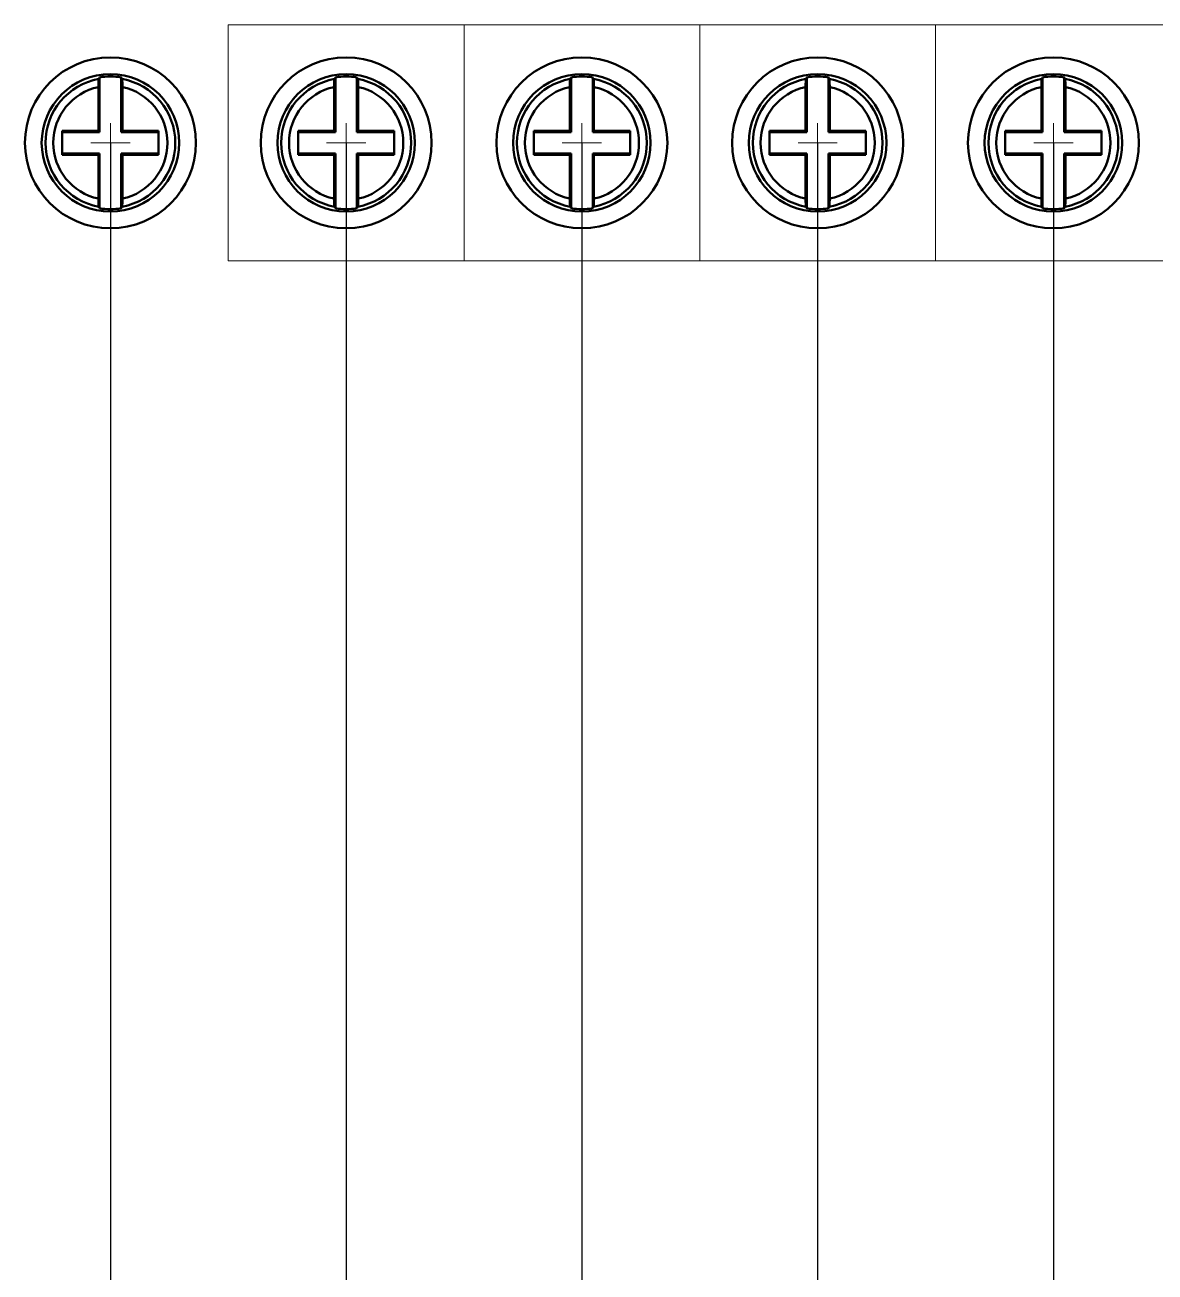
# Model space of a CAD drawing. Extents: x -1351 to 773, y -193 to 951.
# Drawn here: x 6.3 to 63.8, y -126.4 to -63 of the extents above; entities that cross this region are included whole.
import ezdxf

# ---------------------------------------------------------------- set-up
doc = ezdxf.new("R2010")
doc.units = 0
doc.header["$LTSCALE"] = 10
doc.header["$MEASUREMENT"] = 0
doc.layers.get('0').update_dxf_attribs({"linetype": 'CONTINUOUS'})
doc.layers.add('10000_FRONT', color=7, linetype='CONTINUOUS')
doc.layers.add('器件名称', color=7, linetype='CONTINUOUS')

msp = doc.modelspace()

# ---------------------------------------------------------------- linework, layer by layer
at = {"lineweight": 0}
for p, q in [((10.61, -68.976), (10.61, -67.976)), ((10.61, -67.976), (10.61, -69.976)), ((22.61, -68.976), (22.61, -67.976)), ((22.61, -67.976), (22.61, -69.976)), ((22.61, -68.976), (22.61, -67.976)), ((22.61, -67.976), (22.61, -69.976)), ((34.61, -68.976), (34.61, -67.976)), ((34.61, -67.976), (34.61, -69.976)), ((46.61, -68.976), (46.61, -67.976)), ((46.61, -67.976), (46.61, -69.976)), ((58.61, -68.976), (58.61, -67.976)), ((58.61, -67.976), (58.61, -69.976)), ((9.61, -68.976), (11.61, -68.976)), ((21.61, -68.976), (23.61, -68.976)), ((21.61, -68.976), (23.61, -68.976)), ((33.61, -68.976), (35.61, -68.976)), ((45.61, -68.976), (47.61, -68.976)), ((57.61, -68.976), (59.61, -68.976))]:
    msp.add_line(p, q, dxfattribs=at)
for points in [[(16.61, -74.976), (28.61, -74.976), (28.61, -62.976), (16.61, -62.976)], [(16.61, -74.976), (28.61, -74.976), (28.61, -62.976), (16.61, -62.976)], [(28.61, -74.976), (40.61, -74.976), (40.61, -62.976), (28.61, -62.976)], [(40.61, -74.976), (52.61, -74.976), (52.61, -62.976), (40.61, -62.976)], [(52.61, -74.976), (64.61, -74.976), (64.61, -62.976), (52.61, -62.976)]]:
    msp.add_lwpolyline(points, close=True, dxfattribs=at)
at = {"layer": '10000_FRONT', "color": 7, "linetype": 'Continuous', "lineweight": 50}
for p, q in [((9.998, -66.01), (9.997, -66.041)), ((9.999, -65.953), (9.998, -65.981)), ((9.998, -65.981), (9.998, -66.01)), ((10, -65.925), (9.999, -65.953)), ((10.001, -65.897), (10, -65.925)), ((10.002, -65.872), (10.001, -65.897)), ((10.003, -65.848), (10.002, -65.872)), ((10.004, -65.827), (10.003, -65.848)), ((10.005, -65.807), (10.004, -65.827)), ((10.007, -65.788), (10.005, -65.807)), ((10.008, -65.771), (10.007, -65.788)), ((10.009, -65.758), (10.008, -65.771)), ((10.011, -65.746), (10.009, -65.758)), ((10.013, -65.737), (10.011, -65.746)), ((10.014, -65.73), (10.013, -65.737)), ((10.016, -65.725), (10.014, -65.73)), ((10.022, -65.714), (10.016, -65.725)), ((10.028, -65.702), (10.022, -65.714)), ((10.034, -65.69), (10.028, -65.702)), ((10.041, -65.679), (10.034, -65.69)), ((10.047, -65.667), (10.041, -65.679)), ((10.053, -65.655), (10.047, -65.667)), ((10.06, -65.644), (10.053, -65.655)), ((10.06, -68.426), (10.06, -65.644)), ((11.16, -68.426), (11.16, -65.644)), ((11.166, -65.655), (11.16, -65.644)), ((11.172, -65.667), (11.166, -65.655)), ((11.178, -65.679), (11.172, -65.667)), ((11.185, -65.69), (11.178, -65.679)), ((11.191, -65.702), (11.185, -65.69)), ((11.197, -65.714), (11.191, -65.702)), ((11.203, -65.725), (11.197, -65.714)), ((11.205, -65.73), (11.203, -65.725)), ((11.207, -65.737), (11.205, -65.73)), ((11.208, -65.746), (11.207, -65.737)), ((11.21, -65.758), (11.208, -65.746)), ((11.211, -65.771), (11.21, -65.758)), ((11.213, -65.788), (11.211, -65.771)), ((11.214, -65.807), (11.213, -65.788)), ((11.215, -65.827), (11.214, -65.807)), ((11.216, -65.848), (11.215, -65.827)), ((11.218, -65.872), (11.216, -65.848)), ((11.219, -65.897), (11.218, -65.872)), ((11.22, -65.925), (11.219, -65.897)), ((11.22, -65.953), (11.22, -65.925)), ((11.221, -65.981), (11.22, -65.953)), ((11.221, -66.01), (11.221, -65.981)), ((11.222, -66.041), (11.221, -66.01)), ((21.998, -66.01), (21.997, -66.041)), ((21.998, -66.01), (21.997, -66.041)), ((21.999, -65.953), (21.998, -65.981)), ((21.999, -65.953), (21.998, -65.981)), ((21.998, -65.981), (21.998, -66.01)), ((21.998, -65.981), (21.998, -66.01)), ((22, -65.925), (21.999, -65.953)), ((22, -65.925), (21.999, -65.953)), ((22.001, -65.897), (22, -65.925)), ((22.001, -65.897), (22, -65.925)), ((22.002, -65.872), (22.001, -65.897)), ((22.002, -65.872), (22.001, -65.897)), ((22.003, -65.848), (22.002, -65.872)), ((22.003, -65.848), (22.002, -65.872)), ((22.004, -65.827), (22.003, -65.848)), ((22.004, -65.827), (22.003, -65.848)), ((22.005, -65.807), (22.004, -65.827)), ((22.005, -65.807), (22.004, -65.827)), ((22.007, -65.788), (22.005, -65.807)), ((22.007, -65.788), (22.005, -65.807)), ((22.008, -65.771), (22.007, -65.788)), ((22.008, -65.771), (22.007, -65.788)), ((22.009, -65.758), (22.008, -65.771)), ((22.009, -65.758), (22.008, -65.771)), ((22.011, -65.746), (22.009, -65.758)), ((22.011, -65.746), (22.009, -65.758)), ((22.013, -65.737), (22.011, -65.746)), ((22.013, -65.737), (22.011, -65.746)), ((22.014, -65.73), (22.013, -65.737)), ((22.014, -65.73), (22.013, -65.737)), ((22.016, -65.725), (22.014, -65.73)), ((22.016, -65.725), (22.014, -65.73)), ((22.022, -65.714), (22.016, -65.725)), ((22.022, -65.714), (22.016, -65.725)), ((22.028, -65.702), (22.022, -65.714)), ((22.028, -65.702), (22.022, -65.714)), ((22.034, -65.69), (22.028, -65.702)), ((22.034, -65.69), (22.028, -65.702)), ((22.041, -65.679), (22.034, -65.69)), ((22.041, -65.679), (22.034, -65.69)), ((22.047, -65.667), (22.041, -65.679)), ((22.047, -65.667), (22.041, -65.679)), ((22.053, -65.655), (22.047, -65.667)), ((22.053, -65.655), (22.047, -65.667)), ((22.06, -65.644), (22.053, -65.655)), ((22.06, -65.644), (22.053, -65.655)), ((22.06, -68.426), (22.06, -65.644)), ((22.06, -68.426), (22.06, -65.644)), ((23.16, -68.426), (23.16, -65.644)), ((23.166, -65.655), (23.16, -65.644)), ((23.16, -68.426), (23.16, -65.644)), ((23.166, -65.655), (23.16, -65.644)), ((23.172, -65.667), (23.166, -65.655)), ((23.172, -65.667), (23.166, -65.655)), ((23.178, -65.679), (23.172, -65.667)), ((23.178, -65.679), (23.172, -65.667)), ((23.185, -65.69), (23.178, -65.679)), ((23.185, -65.69), (23.178, -65.679)), ((23.191, -65.702), (23.185, -65.69)), ((23.191, -65.702), (23.185, -65.69)), ((23.197, -65.714), (23.191, -65.702)), ((23.197, -65.714), (23.191, -65.702)), ((23.203, -65.725), (23.197, -65.714)), ((23.203, -65.725), (23.197, -65.714)), ((23.205, -65.73), (23.203, -65.725)), ((23.205, -65.73), (23.203, -65.725)), ((23.207, -65.737), (23.205, -65.73)), ((23.207, -65.737), (23.205, -65.73)), ((23.208, -65.746), (23.207, -65.737)), ((23.208, -65.746), (23.207, -65.737)), ((23.21, -65.758), (23.208, -65.746)), ((23.21, -65.758), (23.208, -65.746)), ((23.211, -65.771), (23.21, -65.758)), ((23.211, -65.771), (23.21, -65.758)), ((23.213, -65.788), (23.211, -65.771)), ((23.213, -65.788), (23.211, -65.771)), ((23.214, -65.807), (23.213, -65.788)), ((23.214, -65.807), (23.213, -65.788)), ((23.215, -65.827), (23.214, -65.807)), ((23.215, -65.827), (23.214, -65.807)), ((23.216, -65.848), (23.215, -65.827)), ((23.216, -65.848), (23.215, -65.827)), ((23.218, -65.872), (23.216, -65.848)), ((23.218, -65.872), (23.216, -65.848)), ((23.219, -65.897), (23.218, -65.872)), ((23.219, -65.897), (23.218, -65.872)), ((23.22, -65.925), (23.219, -65.897)), ((23.22, -65.925), (23.219, -65.897)), ((23.22, -65.953), (23.22, -65.925)), ((23.22, -65.953), (23.22, -65.925)), ((23.221, -65.981), (23.22, -65.953)), ((23.221, -65.981), (23.22, -65.953)), ((23.221, -66.01), (23.221, -65.981)), ((23.221, -66.01), (23.221, -65.981)), ((23.222, -66.041), (23.221, -66.01)), ((23.222, -66.041), (23.221, -66.01)), ((33.998, -66.01), (33.997, -66.041)), ((33.999, -65.953), (33.998, -65.981)), ((33.998, -65.981), (33.998, -66.01)), ((34, -65.925), (33.999, -65.953)), ((34.001, -65.897), (34, -65.925)), ((34.002, -65.872), (34.001, -65.897)), ((34.003, -65.848), (34.002, -65.872)), ((34.004, -65.827), (34.003, -65.848)), ((34.005, -65.807), (34.004, -65.827)), ((34.007, -65.788), (34.005, -65.807)), ((34.008, -65.771), (34.007, -65.788)), ((34.009, -65.758), (34.008, -65.771)), ((34.011, -65.746), (34.009, -65.758)), ((34.013, -65.737), (34.011, -65.746)), ((34.014, -65.73), (34.013, -65.737)), ((34.016, -65.725), (34.014, -65.73)), ((34.022, -65.714), (34.016, -65.725)), ((34.028, -65.702), (34.022, -65.714)), ((34.034, -65.69), (34.028, -65.702)), ((34.041, -65.679), (34.034, -65.69)), ((34.047, -65.667), (34.041, -65.679)), ((34.053, -65.655), (34.047, -65.667)), ((34.06, -65.644), (34.053, -65.655)), ((34.06, -68.426), (34.06, -65.644)), ((35.16, -68.426), (35.16, -65.644)), ((35.166, -65.655), (35.16, -65.644)), ((35.172, -65.667), (35.166, -65.655)), ((35.178, -65.679), (35.172, -65.667)), ((35.185, -65.69), (35.178, -65.679)), ((35.191, -65.702), (35.185, -65.69)), ((35.197, -65.714), (35.191, -65.702)), ((35.203, -65.725), (35.197, -65.714)), ((35.205, -65.73), (35.203, -65.725)), ((35.207, -65.737), (35.205, -65.73)), ((35.208, -65.746), (35.207, -65.737)), ((35.21, -65.758), (35.208, -65.746)), ((35.211, -65.771), (35.21, -65.758)), ((35.213, -65.788), (35.211, -65.771)), ((35.214, -65.807), (35.213, -65.788)), ((35.215, -65.827), (35.214, -65.807)), ((35.216, -65.848), (35.215, -65.827)), ((35.218, -65.872), (35.216, -65.848)), ((35.219, -65.897), (35.218, -65.872)), ((35.22, -65.925), (35.219, -65.897)), ((35.22, -65.953), (35.22, -65.925)), ((35.221, -65.981), (35.22, -65.953)), ((35.221, -66.01), (35.221, -65.981)), ((35.222, -66.041), (35.221, -66.01)), ((45.998, -66.01), (45.997, -66.041)), ((45.999, -65.953), (45.998, -65.981)), ((45.998, -65.981), (45.998, -66.01)), ((46, -65.925), (45.999, -65.953)), ((46.001, -65.897), (46, -65.925)), ((46.002, -65.872), (46.001, -65.897)), ((46.003, -65.848), (46.002, -65.872)), ((46.004, -65.827), (46.003, -65.848)), ((46.005, -65.807), (46.004, -65.827)), ((46.007, -65.788), (46.005, -65.807)), ((46.008, -65.771), (46.007, -65.788)), ((46.009, -65.758), (46.008, -65.771)), ((46.011, -65.746), (46.009, -65.758)), ((46.013, -65.737), (46.011, -65.746)), ((46.014, -65.73), (46.013, -65.737)), ((46.016, -65.725), (46.014, -65.73)), ((46.022, -65.714), (46.016, -65.725)), ((46.028, -65.702), (46.022, -65.714)), ((46.034, -65.69), (46.028, -65.702)), ((46.041, -65.679), (46.034, -65.69)), ((46.047, -65.667), (46.041, -65.679)), ((46.053, -65.655), (46.047, -65.667)), ((46.06, -65.644), (46.053, -65.655)), ((46.06, -68.426), (46.06, -65.644)), ((47.16, -68.426), (47.16, -65.644)), ((47.166, -65.655), (47.16, -65.644)), ((47.172, -65.667), (47.166, -65.655)), ((47.178, -65.679), (47.172, -65.667)), ((47.185, -65.69), (47.178, -65.679)), ((47.191, -65.702), (47.185, -65.69)), ((47.197, -65.714), (47.191, -65.702)), ((47.203, -65.725), (47.197, -65.714)), ((47.205, -65.73), (47.203, -65.725)), ((47.207, -65.737), (47.205, -65.73)), ((47.208, -65.746), (47.207, -65.737)), ((47.21, -65.758), (47.208, -65.746)), ((47.211, -65.771), (47.21, -65.758)), ((47.213, -65.788), (47.211, -65.771)), ((47.214, -65.807), (47.213, -65.788)), ((47.215, -65.827), (47.214, -65.807)), ((47.216, -65.848), (47.215, -65.827)), ((47.218, -65.872), (47.216, -65.848)), ((47.219, -65.897), (47.218, -65.872)), ((47.22, -65.925), (47.219, -65.897)), ((47.22, -65.953), (47.22, -65.925)), ((47.221, -65.981), (47.22, -65.953)), ((47.221, -66.01), (47.221, -65.981)), ((47.222, -66.041), (47.221, -66.01)), ((57.998, -66.01), (57.997, -66.041)), ((57.999, -65.953), (57.998, -65.981)), ((57.998, -65.981), (57.998, -66.01)), ((58, -65.925), (57.999, -65.953)), ((58.001, -65.897), (58, -65.925)), ((58.002, -65.872), (58.001, -65.897)), ((58.003, -65.848), (58.002, -65.872)), ((58.004, -65.827), (58.003, -65.848)), ((58.005, -65.807), (58.004, -65.827)), ((58.007, -65.788), (58.005, -65.807)), ((58.008, -65.771), (58.007, -65.788)), ((58.009, -65.758), (58.008, -65.771)), ((58.011, -65.746), (58.009, -65.758)), ((58.013, -65.737), (58.011, -65.746)), ((58.014, -65.73), (58.013, -65.737)), ((58.016, -65.725), (58.014, -65.73)), ((58.022, -65.714), (58.016, -65.725)), ((58.028, -65.702), (58.022, -65.714)), ((58.034, -65.69), (58.028, -65.702)), ((58.041, -65.679), (58.034, -65.69)), ((58.047, -65.667), (58.041, -65.679)), ((58.053, -65.655), (58.047, -65.667)), ((58.06, -65.644), (58.053, -65.655)), ((58.06, -68.426), (58.06, -65.644)), ((59.16, -68.426), (59.16, -65.644)), ((59.166, -65.655), (59.16, -65.644)), ((59.172, -65.667), (59.166, -65.655)), ((59.178, -65.679), (59.172, -65.667)), ((59.185, -65.69), (59.178, -65.679)), ((59.191, -65.702), (59.185, -65.69)), ((59.197, -65.714), (59.191, -65.702)), ((59.203, -65.725), (59.197, -65.714)), ((59.205, -65.73), (59.203, -65.725)), ((59.207, -65.737), (59.205, -65.73)), ((59.208, -65.746), (59.207, -65.737)), ((59.21, -65.758), (59.208, -65.746)), ((59.211, -65.771), (59.21, -65.758)), ((59.213, -65.788), (59.211, -65.771)), ((59.214, -65.807), (59.213, -65.788)), ((59.215, -65.827), (59.214, -65.807)), ((59.216, -65.848), (59.215, -65.827)), ((59.218, -65.872), (59.216, -65.848)), ((59.219, -65.897), (59.218, -65.872)), ((59.22, -65.925), (59.219, -65.897)), ((59.22, -65.953), (59.22, -65.925)), ((59.221, -65.981), (59.22, -65.953)), ((59.221, -66.01), (59.221, -65.981)), ((59.222, -66.041), (59.221, -66.01)), ((9.997, -66.041), (9.997, -66.073)), ((9.997, -66.073), (9.997, -66.105)), ((9.997, -66.105), (9.997, -66.135)), ((9.997, -66.135), (9.997, -68.363)), ((11.222, -66.073), (11.222, -66.041)), ((11.222, -66.105), (11.222, -66.073)), ((11.222, -66.135), (11.222, -66.105)), ((11.222, -68.363), (11.222, -66.135)), ((21.997, -66.041), (21.997, -66.073)), ((21.997, -66.041), (21.997, -66.073)), ((21.997, -66.073), (21.997, -66.105)), ((21.997, -66.073), (21.997, -66.105)), ((21.997, -66.105), (21.997, -66.135)), ((21.997, -66.105), (21.997, -66.135)), ((21.997, -66.135), (21.997, -68.363)), ((21.997, -66.135), (21.997, -68.363)), ((23.222, -66.073), (23.222, -66.041)), ((23.222, -66.073), (23.222, -66.041)), ((23.222, -66.105), (23.222, -66.073)), ((23.222, -66.105), (23.222, -66.073)), ((23.222, -66.135), (23.222, -66.105)), ((23.222, -66.135), (23.222, -66.105)), ((23.222, -68.363), (23.222, -66.135)), ((23.222, -68.363), (23.222, -66.135)), ((33.997, -66.041), (33.997, -66.073)), ((33.997, -66.073), (33.997, -66.105)), ((33.997, -66.105), (33.997, -66.135)), ((33.997, -66.135), (33.997, -68.363)), ((35.222, -66.073), (35.222, -66.041)), ((35.222, -66.105), (35.222, -66.073)), ((35.222, -66.135), (35.222, -66.105)), ((35.222, -68.363), (35.222, -66.135)), ((45.997, -66.041), (45.997, -66.073)), ((45.997, -66.073), (45.997, -66.105)), ((45.997, -66.105), (45.997, -66.135)), ((45.997, -66.135), (45.997, -68.363)), ((47.222, -66.073), (47.222, -66.041)), ((47.222, -66.105), (47.222, -66.073)), ((47.222, -66.135), (47.222, -66.105)), ((47.222, -68.363), (47.222, -66.135)), ((57.997, -66.041), (57.997, -66.073)), ((57.997, -66.073), (57.997, -66.105)), ((57.997, -66.105), (57.997, -66.135)), ((57.997, -66.135), (57.997, -68.363)), ((59.222, -66.073), (59.222, -66.041)), ((59.222, -66.105), (59.222, -66.073)), ((59.222, -66.135), (59.222, -66.105)), ((59.222, -68.363), (59.222, -66.135)), ((9.997, -68.363), (8.16, -68.363)), ((8.16, -69.589), (8.16, -68.363)), ((10.06, -68.426), (8.16, -68.426)), ((9.997, -68.363), (10.06, -68.426)), ((11.16, -68.426), (11.222, -68.363)), ((13.06, -68.426), (11.16, -68.426)), ((13.06, -68.363), (11.222, -68.363)), ((13.06, -69.589), (13.06, -68.363)), ((21.997, -68.363), (20.16, -68.363)), ((20.16, -69.589), (20.16, -68.363)), ((21.997, -68.363), (20.16, -68.363)), ((20.16, -69.589), (20.16, -68.363)), ((22.06, -68.426), (20.16, -68.426)), ((22.06, -68.426), (20.16, -68.426)), ((21.997, -68.363), (22.06, -68.426)), ((21.997, -68.363), (22.06, -68.426)), ((23.16, -68.426), (23.222, -68.363)), ((23.16, -68.426), (23.222, -68.363)), ((25.06, -68.426), (23.16, -68.426)), ((25.06, -68.426), (23.16, -68.426)), ((25.06, -68.363), (23.222, -68.363)), ((25.06, -68.363), (23.222, -68.363)), ((25.06, -69.589), (25.06, -68.363)), ((25.06, -69.589), (25.06, -68.363)), ((33.997, -68.363), (32.16, -68.363)), ((32.16, -69.589), (32.16, -68.363)), ((34.06, -68.426), (32.16, -68.426)), ((33.997, -68.363), (34.06, -68.426)), ((35.16, -68.426), (35.222, -68.363)), ((37.06, -68.426), (35.16, -68.426)), ((37.06, -68.363), (35.222, -68.363)), ((37.06, -69.589), (37.06, -68.363)), ((45.997, -68.363), (44.16, -68.363)), ((44.16, -69.589), (44.16, -68.363)), ((46.06, -68.426), (44.16, -68.426)), ((45.997, -68.363), (46.06, -68.426)), ((47.16, -68.426), (47.222, -68.363)), ((49.06, -68.426), (47.16, -68.426)), ((49.06, -68.363), (47.222, -68.363)), ((49.06, -69.589), (49.06, -68.363)), ((57.997, -68.363), (56.16, -68.363)), ((56.16, -69.589), (56.16, -68.363)), ((58.06, -68.426), (56.16, -68.426)), ((57.997, -68.363), (58.06, -68.426)), ((59.16, -68.426), (59.222, -68.363)), ((61.06, -68.426), (59.16, -68.426)), ((61.06, -68.363), (59.222, -68.363)), ((61.06, -69.589), (61.06, -68.363)), ((10.06, -69.526), (8.16, -69.526)), ((8.16, -69.589), (9.997, -69.589)), ((10.06, -69.526), (9.997, -69.589)), ((9.997, -69.589), (9.997, -71.817)), ((10.06, -72.309), (10.06, -69.526)), ((11.222, -69.589), (11.16, -69.526)), ((13.06, -69.526), (11.16, -69.526)), ((11.16, -72.309), (11.16, -69.526)), ((11.222, -69.589), (13.06, -69.589)), ((11.222, -71.817), (11.222, -69.589)), ((22.06, -69.526), (20.16, -69.526)), ((22.06, -69.526), (20.16, -69.526)), ((20.16, -69.589), (21.997, -69.589)), ((20.16, -69.589), (21.997, -69.589)), ((22.06, -69.526), (21.997, -69.589)), ((22.06, -69.526), (21.997, -69.589)), ((21.997, -69.589), (21.997, -71.817)), ((21.997, -69.589), (21.997, -71.817)), ((22.06, -72.309), (22.06, -69.526)), ((22.06, -72.309), (22.06, -69.526)), ((23.222, -69.589), (23.16, -69.526)), ((25.06, -69.526), (23.16, -69.526)), ((23.16, -72.309), (23.16, -69.526)), ((23.222, -69.589), (23.16, -69.526)), ((25.06, -69.526), (23.16, -69.526)), ((23.16, -72.309), (23.16, -69.526)), ((23.222, -69.589), (25.06, -69.589)), ((23.222, -71.817), (23.222, -69.589)), ((23.222, -69.589), (25.06, -69.589)), ((23.222, -71.817), (23.222, -69.589)), ((34.06, -69.526), (32.16, -69.526)), ((32.16, -69.589), (33.997, -69.589)), ((34.06, -69.526), (33.997, -69.589)), ((33.997, -69.589), (33.997, -71.817)), ((34.06, -72.309), (34.06, -69.526)), ((35.222, -69.589), (35.16, -69.526)), ((37.06, -69.526), (35.16, -69.526)), ((35.16, -72.309), (35.16, -69.526)), ((35.222, -69.589), (37.06, -69.589)), ((35.222, -71.817), (35.222, -69.589)), ((46.06, -69.526), (44.16, -69.526)), ((44.16, -69.589), (45.997, -69.589)), ((46.06, -69.526), (45.997, -69.589)), ((45.997, -69.589), (45.997, -71.817)), ((46.06, -72.309), (46.06, -69.526)), ((47.222, -69.589), (47.16, -69.526)), ((49.06, -69.526), (47.16, -69.526)), ((47.16, -72.309), (47.16, -69.526)), ((47.222, -69.589), (49.06, -69.589)), ((47.222, -71.817), (47.222, -69.589)), ((58.06, -69.526), (56.16, -69.526)), ((56.16, -69.589), (57.997, -69.589)), ((58.06, -69.526), (57.997, -69.589)), ((57.997, -69.589), (57.997, -71.817)), ((58.06, -72.309), (58.06, -69.526)), ((59.222, -69.589), (59.16, -69.526)), ((61.06, -69.526), (59.16, -69.526)), ((59.16, -72.309), (59.16, -69.526)), ((59.222, -69.589), (61.06, -69.589)), ((59.222, -71.817), (59.222, -69.589)), ((9.997, -71.817), (9.997, -71.847)), ((9.997, -71.847), (9.997, -71.879)), ((9.997, -71.879), (9.997, -71.911)), ((9.997, -71.911), (9.998, -71.942)), ((9.998, -71.942), (9.998, -71.971)), ((9.998, -71.971), (9.999, -71.999)), ((9.999, -71.999), (10, -72.028)), ((10, -72.028), (10.001, -72.055)), ((10.001, -72.055), (10.002, -72.081)), ((10.002, -72.081), (10.003, -72.104)), ((10.003, -72.104), (10.004, -72.125)), ((10.004, -72.125), (10.005, -72.146)), ((10.005, -72.146), (10.007, -72.164)), ((10.007, -72.164), (10.008, -72.181)), ((10.008, -72.181), (10.009, -72.194)), ((10.009, -72.194), (10.011, -72.206)), ((10.011, -72.206), (10.013, -72.215)), ((10.013, -72.215), (10.014, -72.222)), ((10.014, -72.222), (10.016, -72.227)), ((10.016, -72.227), (10.022, -72.238)), ((10.022, -72.238), (10.028, -72.25)), ((10.028, -72.25), (10.034, -72.262)), ((10.034, -72.262), (10.041, -72.273)), ((10.041, -72.273), (10.047, -72.285)), ((10.047, -72.285), (10.053, -72.297)), ((10.053, -72.297), (10.06, -72.309)), ((11.16, -72.309), (11.166, -72.297)), ((11.166, -72.297), (11.172, -72.285)), ((11.172, -72.285), (11.178, -72.273)), ((11.178, -72.273), (11.185, -72.262)), ((11.185, -72.262), (11.191, -72.25)), ((11.191, -72.25), (11.197, -72.238)), ((11.197, -72.238), (11.203, -72.227)), ((11.203, -72.227), (11.205, -72.222)), ((11.205, -72.222), (11.207, -72.215)), ((11.207, -72.215), (11.208, -72.206)), ((11.208, -72.206), (11.21, -72.194)), ((11.21, -72.194), (11.211, -72.181)), ((11.211, -72.181), (11.213, -72.164)), ((11.213, -72.164), (11.214, -72.146)), ((11.214, -72.146), (11.215, -72.125)), ((11.215, -72.125), (11.216, -72.104)), ((11.216, -72.104), (11.218, -72.081)), ((11.218, -72.081), (11.219, -72.055)), ((11.219, -72.055), (11.22, -72.028)), ((11.22, -71.999), (11.221, -71.971)), ((11.22, -72.028), (11.22, -71.999)), ((11.221, -71.942), (11.222, -71.911)), ((11.221, -71.971), (11.221, -71.942)), ((11.222, -71.847), (11.222, -71.817)), ((11.222, -71.879), (11.222, -71.847)), ((11.222, -71.911), (11.222, -71.879)), ((21.997, -71.817), (21.997, -71.847)), ((21.997, -71.817), (21.997, -71.847)), ((21.997, -71.847), (21.997, -71.879)), ((21.997, -71.847), (21.997, -71.879)), ((21.997, -71.879), (21.997, -71.911)), ((21.997, -71.879), (21.997, -71.911)), ((21.997, -71.911), (21.998, -71.942)), ((21.997, -71.911), (21.998, -71.942)), ((21.998, -71.942), (21.998, -71.971)), ((21.998, -71.942), (21.998, -71.971)), ((21.998, -71.971), (21.999, -71.999)), ((21.998, -71.971), (21.999, -71.999)), ((21.999, -71.999), (22, -72.028)), ((21.999, -71.999), (22, -72.028)), ((22, -72.028), (22.001, -72.055)), ((22, -72.028), (22.001, -72.055)), ((22.001, -72.055), (22.002, -72.081)), ((22.001, -72.055), (22.002, -72.081)), ((22.002, -72.081), (22.003, -72.104)), ((22.002, -72.081), (22.003, -72.104)), ((22.003, -72.104), (22.004, -72.125)), ((22.003, -72.104), (22.004, -72.125)), ((22.004, -72.125), (22.005, -72.146)), ((22.004, -72.125), (22.005, -72.146)), ((22.005, -72.146), (22.007, -72.164)), ((22.005, -72.146), (22.007, -72.164)), ((22.007, -72.164), (22.008, -72.181)), ((22.007, -72.164), (22.008, -72.181)), ((22.008, -72.181), (22.009, -72.194)), ((22.008, -72.181), (22.009, -72.194)), ((22.009, -72.194), (22.011, -72.206)), ((22.009, -72.194), (22.011, -72.206)), ((22.011, -72.206), (22.013, -72.215)), ((22.011, -72.206), (22.013, -72.215)), ((22.013, -72.215), (22.014, -72.222)), ((22.013, -72.215), (22.014, -72.222)), ((22.014, -72.222), (22.016, -72.227)), ((22.014, -72.222), (22.016, -72.227)), ((22.016, -72.227), (22.022, -72.238)), ((22.016, -72.227), (22.022, -72.238)), ((22.022, -72.238), (22.028, -72.25)), ((22.022, -72.238), (22.028, -72.25)), ((22.028, -72.25), (22.034, -72.262)), ((22.028, -72.25), (22.034, -72.262)), ((22.034, -72.262), (22.041, -72.273)), ((22.034, -72.262), (22.041, -72.273)), ((22.041, -72.273), (22.047, -72.285)), ((22.041, -72.273), (22.047, -72.285)), ((22.047, -72.285), (22.053, -72.297)), ((22.047, -72.285), (22.053, -72.297)), ((22.053, -72.297), (22.06, -72.309)), ((22.053, -72.297), (22.06, -72.309)), ((23.16, -72.309), (23.166, -72.297)), ((23.16, -72.309), (23.166, -72.297)), ((23.166, -72.297), (23.172, -72.285)), ((23.166, -72.297), (23.172, -72.285)), ((23.172, -72.285), (23.178, -72.273)), ((23.172, -72.285), (23.178, -72.273)), ((23.178, -72.273), (23.185, -72.262)), ((23.178, -72.273), (23.185, -72.262)), ((23.185, -72.262), (23.191, -72.25)), ((23.185, -72.262), (23.191, -72.25)), ((23.191, -72.25), (23.197, -72.238)), ((23.191, -72.25), (23.197, -72.238)), ((23.197, -72.238), (23.203, -72.227)), ((23.197, -72.238), (23.203, -72.227)), ((23.203, -72.227), (23.205, -72.222)), ((23.203, -72.227), (23.205, -72.222)), ((23.205, -72.222), (23.207, -72.215)), ((23.205, -72.222), (23.207, -72.215)), ((23.207, -72.215), (23.208, -72.206)), ((23.207, -72.215), (23.208, -72.206)), ((23.208, -72.206), (23.21, -72.194)), ((23.208, -72.206), (23.21, -72.194)), ((23.21, -72.194), (23.211, -72.181)), ((23.21, -72.194), (23.211, -72.181)), ((23.211, -72.181), (23.213, -72.164)), ((23.211, -72.181), (23.213, -72.164)), ((23.213, -72.164), (23.214, -72.146)), ((23.213, -72.164), (23.214, -72.146)), ((23.214, -72.146), (23.215, -72.125)), ((23.214, -72.146), (23.215, -72.125)), ((23.215, -72.125), (23.216, -72.104)), ((23.215, -72.125), (23.216, -72.104)), ((23.216, -72.104), (23.218, -72.081)), ((23.216, -72.104), (23.218, -72.081)), ((23.218, -72.081), (23.219, -72.055)), ((23.218, -72.081), (23.219, -72.055)), ((23.219, -72.055), (23.22, -72.028)), ((23.219, -72.055), (23.22, -72.028)), ((23.22, -71.999), (23.221, -71.971)), ((23.22, -71.999), (23.221, -71.971)), ((23.22, -72.028), (23.22, -71.999)), ((23.22, -72.028), (23.22, -71.999)), ((23.221, -71.942), (23.222, -71.911)), ((23.221, -71.942), (23.222, -71.911)), ((23.221, -71.971), (23.221, -71.942)), ((23.221, -71.971), (23.221, -71.942)), ((23.222, -71.847), (23.222, -71.817)), ((23.222, -71.847), (23.222, -71.817)), ((23.222, -71.879), (23.222, -71.847)), ((23.222, -71.879), (23.222, -71.847)), ((23.222, -71.911), (23.222, -71.879)), ((23.222, -71.911), (23.222, -71.879)), ((33.997, -71.817), (33.997, -71.847)), ((33.997, -71.847), (33.997, -71.879)), ((33.997, -71.879), (33.997, -71.911)), ((33.997, -71.911), (33.998, -71.942)), ((33.998, -71.942), (33.998, -71.971)), ((33.998, -71.971), (33.999, -71.999)), ((33.999, -71.999), (34, -72.028)), ((34, -72.028), (34.001, -72.055)), ((34.001, -72.055), (34.002, -72.081)), ((34.002, -72.081), (34.003, -72.104)), ((34.003, -72.104), (34.004, -72.125)), ((34.004, -72.125), (34.005, -72.146)), ((34.005, -72.146), (34.007, -72.164)), ((34.007, -72.164), (34.008, -72.181)), ((34.008, -72.181), (34.009, -72.194)), ((34.009, -72.194), (34.011, -72.206)), ((34.011, -72.206), (34.013, -72.215)), ((34.013, -72.215), (34.014, -72.222)), ((34.014, -72.222), (34.016, -72.227)), ((34.016, -72.227), (34.022, -72.238)), ((34.022, -72.238), (34.028, -72.25)), ((34.028, -72.25), (34.034, -72.262)), ((34.034, -72.262), (34.041, -72.273)), ((34.041, -72.273), (34.047, -72.285)), ((34.047, -72.285), (34.053, -72.297)), ((34.053, -72.297), (34.06, -72.309)), ((35.16, -72.309), (35.166, -72.297)), ((35.166, -72.297), (35.172, -72.285)), ((35.172, -72.285), (35.178, -72.273)), ((35.178, -72.273), (35.185, -72.262)), ((35.185, -72.262), (35.191, -72.25)), ((35.191, -72.25), (35.197, -72.238)), ((35.197, -72.238), (35.203, -72.227)), ((35.203, -72.227), (35.205, -72.222)), ((35.205, -72.222), (35.207, -72.215)), ((35.207, -72.215), (35.208, -72.206)), ((35.208, -72.206), (35.21, -72.194)), ((35.21, -72.194), (35.211, -72.181)), ((35.211, -72.181), (35.213, -72.164)), ((35.213, -72.164), (35.214, -72.146)), ((35.214, -72.146), (35.215, -72.125)), ((35.215, -72.125), (35.216, -72.104)), ((35.216, -72.104), (35.218, -72.081)), ((35.218, -72.081), (35.219, -72.055)), ((35.219, -72.055), (35.22, -72.028)), ((35.22, -71.999), (35.221, -71.971)), ((35.22, -72.028), (35.22, -71.999)), ((35.221, -71.942), (35.222, -71.911)), ((35.221, -71.971), (35.221, -71.942)), ((35.222, -71.847), (35.222, -71.817)), ((35.222, -71.879), (35.222, -71.847)), ((35.222, -71.911), (35.222, -71.879)), ((45.997, -71.817), (45.997, -71.847)), ((45.997, -71.847), (45.997, -71.879)), ((45.997, -71.879), (45.997, -71.911)), ((45.997, -71.911), (45.998, -71.942)), ((45.998, -71.942), (45.998, -71.971)), ((45.998, -71.971), (45.999, -71.999)), ((45.999, -71.999), (46, -72.028)), ((46, -72.028), (46.001, -72.055)), ((46.001, -72.055), (46.002, -72.081)), ((46.002, -72.081), (46.003, -72.104)), ((46.003, -72.104), (46.004, -72.125)), ((46.004, -72.125), (46.005, -72.146)), ((46.005, -72.146), (46.007, -72.164)), ((46.007, -72.164), (46.008, -72.181)), ((46.008, -72.181), (46.009, -72.194)), ((46.009, -72.194), (46.011, -72.206)), ((46.011, -72.206), (46.013, -72.215)), ((46.013, -72.215), (46.014, -72.222)), ((46.014, -72.222), (46.016, -72.227)), ((46.016, -72.227), (46.022, -72.238)), ((46.022, -72.238), (46.028, -72.25)), ((46.028, -72.25), (46.034, -72.262)), ((46.034, -72.262), (46.041, -72.273)), ((46.041, -72.273), (46.047, -72.285)), ((46.047, -72.285), (46.053, -72.297)), ((46.053, -72.297), (46.06, -72.309)), ((47.16, -72.309), (47.166, -72.297)), ((47.166, -72.297), (47.172, -72.285)), ((47.172, -72.285), (47.178, -72.273)), ((47.178, -72.273), (47.185, -72.262)), ((47.185, -72.262), (47.191, -72.25)), ((47.191, -72.25), (47.197, -72.238)), ((47.197, -72.238), (47.203, -72.227)), ((47.203, -72.227), (47.205, -72.222)), ((47.205, -72.222), (47.207, -72.215)), ((47.207, -72.215), (47.208, -72.206)), ((47.208, -72.206), (47.21, -72.194)), ((47.21, -72.194), (47.211, -72.181)), ((47.211, -72.181), (47.213, -72.164)), ((47.213, -72.164), (47.214, -72.146)), ((47.214, -72.146), (47.215, -72.125)), ((47.215, -72.125), (47.216, -72.104)), ((47.216, -72.104), (47.218, -72.081)), ((47.218, -72.081), (47.219, -72.055)), ((47.219, -72.055), (47.22, -72.028)), ((47.22, -71.999), (47.221, -71.971)), ((47.22, -72.028), (47.22, -71.999)), ((47.221, -71.942), (47.222, -71.911)), ((47.221, -71.971), (47.221, -71.942)), ((47.222, -71.847), (47.222, -71.817)), ((47.222, -71.879), (47.222, -71.847)), ((47.222, -71.911), (47.222, -71.879)), ((57.997, -71.817), (57.997, -71.847)), ((57.997, -71.847), (57.997, -71.879)), ((57.997, -71.879), (57.997, -71.911)), ((57.997, -71.911), (57.998, -71.942)), ((57.998, -71.942), (57.998, -71.971)), ((57.998, -71.971), (57.999, -71.999)), ((57.999, -71.999), (58, -72.028)), ((58, -72.028), (58.001, -72.055)), ((58.001, -72.055), (58.002, -72.081)), ((58.002, -72.081), (58.003, -72.104)), ((58.003, -72.104), (58.004, -72.125)), ((58.004, -72.125), (58.005, -72.146)), ((58.005, -72.146), (58.007, -72.164)), ((58.007, -72.164), (58.008, -72.181)), ((58.008, -72.181), (58.009, -72.194)), ((58.009, -72.194), (58.011, -72.206)), ((58.011, -72.206), (58.013, -72.215)), ((58.013, -72.215), (58.014, -72.222)), ((58.014, -72.222), (58.016, -72.227)), ((58.016, -72.227), (58.022, -72.238)), ((58.022, -72.238), (58.028, -72.25)), ((58.028, -72.25), (58.034, -72.262)), ((58.034, -72.262), (58.041, -72.273)), ((58.041, -72.273), (58.047, -72.285)), ((58.047, -72.285), (58.053, -72.297)), ((58.053, -72.297), (58.06, -72.309)), ((59.16, -72.309), (59.166, -72.297)), ((59.166, -72.297), (59.172, -72.285)), ((59.172, -72.285), (59.178, -72.273)), ((59.178, -72.273), (59.185, -72.262)), ((59.185, -72.262), (59.191, -72.25)), ((59.191, -72.25), (59.197, -72.238)), ((59.197, -72.238), (59.203, -72.227)), ((59.203, -72.227), (59.205, -72.222)), ((59.205, -72.222), (59.207, -72.215)), ((59.207, -72.215), (59.208, -72.206)), ((59.208, -72.206), (59.21, -72.194)), ((59.21, -72.194), (59.211, -72.181)), ((59.211, -72.181), (59.213, -72.164)), ((59.213, -72.164), (59.214, -72.146)), ((59.214, -72.146), (59.215, -72.125)), ((59.215, -72.125), (59.216, -72.104)), ((59.216, -72.104), (59.218, -72.081)), ((59.218, -72.081), (59.219, -72.055)), ((59.219, -72.055), (59.22, -72.028)), ((59.22, -71.999), (59.221, -71.971)), ((59.22, -72.028), (59.22, -71.999)), ((59.221, -71.942), (59.222, -71.911)), ((59.221, -71.971), (59.221, -71.942)), ((59.222, -71.847), (59.222, -71.817)), ((59.222, -71.879), (59.222, -71.847)), ((59.222, -71.911), (59.222, -71.879))]:
    msp.add_line(p, q, dxfattribs=at)
for centre, radius, start, end in [((10.61, -68.976), 4.35, 0, 180), ((22.61, -68.976), 4.35, 0, 180), ((22.61, -68.976), 4.35, 0, 180), ((34.61, -68.976), 4.35, 0, 180), ((46.61, -68.976), 4.35, 0, 180), ((58.61, -68.976), 4.35, 0, 180), ((10.61, -68.976), 3.5, 0, 180), ((10.61, -68.976), 3.304, 100.35123, 180), ((10.61, -68.976), 3.378, 80.62815, 99.37189), ((10.61, -68.976), 3.304, 0, 79.6488), ((22.61, -68.976), 3.5, 0, 180), ((22.61, -68.976), 3.5, 0, 180), ((22.61, -68.976), 3.304, 100.35123, 180), ((22.61, -68.976), 3.304, 100.35123, 180), ((22.61, -68.976), 3.378, 80.62815, 99.37189), ((22.61, -68.976), 3.378, 80.62815, 99.37189), ((22.61, -68.976), 3.304, 0, 79.6488), ((22.61, -68.976), 3.304, 0, 79.6488), ((34.61, -68.976), 3.5, 0, 180), ((34.61, -68.976), 3.304, 100.35123, 180), ((34.61, -68.976), 3.378, 80.62815, 99.37189), ((34.61, -68.976), 3.304, 0, 79.6488), ((46.61, -68.976), 3.5, 0, 180), ((46.61, -68.976), 3.304, 100.35123, 180), ((46.61, -68.976), 3.378, 80.62815, 99.37189), ((46.61, -68.976), 3.304, 0, 79.6488), ((58.61, -68.976), 3.5, 0, 180), ((58.61, -68.976), 3.304, 100.35123, 180), ((58.61, -68.976), 3.378, 80.62815, 99.37189), ((58.61, -68.976), 3.304, 0, 79.6488), ((10.61, -68.976), 2.906, 102.17541, 257.82459), ((10.61, -68.976), 2.906, 282.17537, 77.82463), ((22.61, -68.976), 2.906, 102.17541, 257.82459), ((22.61, -68.976), 2.906, 102.17541, 257.82459), ((22.61, -68.976), 2.906, 282.17537, 77.82463), ((22.61, -68.976), 2.906, 282.17537, 77.82463), ((34.61, -68.976), 2.906, 102.17541, 257.82459), ((34.61, -68.976), 2.906, 282.17537, 77.82463), ((46.61, -68.976), 2.906, 102.17541, 257.82459), ((46.61, -68.976), 2.906, 282.17537, 77.82463), ((58.61, -68.976), 2.906, 102.17541, 257.82459), ((58.61, -68.976), 2.906, 282.17537, 77.82463), ((10.61, -68.976), 4.35, 180, 0), ((10.61, -68.976), 3.5, 180, 0), ((10.61, -68.976), 3.304, 180, 259.64877), ((10.61, -68.976), 3.304, 280.35119, 0), ((22.61, -68.976), 4.35, 180, 0), ((22.61, -68.976), 4.35, 180, 0), ((22.61, -68.976), 3.5, 180, 0), ((22.61, -68.976), 3.5, 180, 0), ((22.61, -68.976), 3.304, 180, 259.64877), ((22.61, -68.976), 3.304, 180, 259.64877), ((22.61, -68.976), 3.304, 280.35119, 0), ((22.61, -68.976), 3.304, 280.35119, 0), ((34.61, -68.976), 4.35, 180, 0), ((34.61, -68.976), 3.5, 180, 0), ((34.61, -68.976), 3.304, 180, 259.64877), ((34.61, -68.976), 3.304, 280.35119, 0), ((46.61, -68.976), 4.35, 180, 0), ((46.61, -68.976), 3.5, 180, 0), ((46.61, -68.976), 3.304, 180, 259.64877), ((46.61, -68.976), 3.304, 280.35119, 0), ((58.61, -68.976), 4.35, 180, 0), ((58.61, -68.976), 3.5, 180, 0), ((58.61, -68.976), 3.304, 180, 259.64877), ((58.61, -68.976), 3.304, 280.35119, 0), ((10.61, -68.976), 3.378, 260.62811, 279.37185), ((22.61, -68.976), 3.378, 260.62811, 279.37185), ((22.61, -68.976), 3.378, 260.62811, 279.37185), ((34.61, -68.976), 3.378, 260.62811, 279.37185), ((46.61, -68.976), 3.378, 260.62811, 279.37185), ((58.61, -68.976), 3.378, 260.62811, 279.37185)]:
    msp.add_arc(centre, radius, start, end, dxfattribs=at)
at = {"layer": '器件名称', "color": 7, "linetype": 'Continuous'}
for p, q in [((10.61, -68.976), (10.61, -188.976)), ((22.61, -68.976), (22.61, -188.976)), ((34.61, -68.976), (34.61, -188.976)), ((46.61, -68.976), (46.61, -188.976)), ((58.61, -68.976), (58.61, -188.976))]:
    msp.add_line(p, q, dxfattribs=at)

doc.saveas('drawing.dxf')
